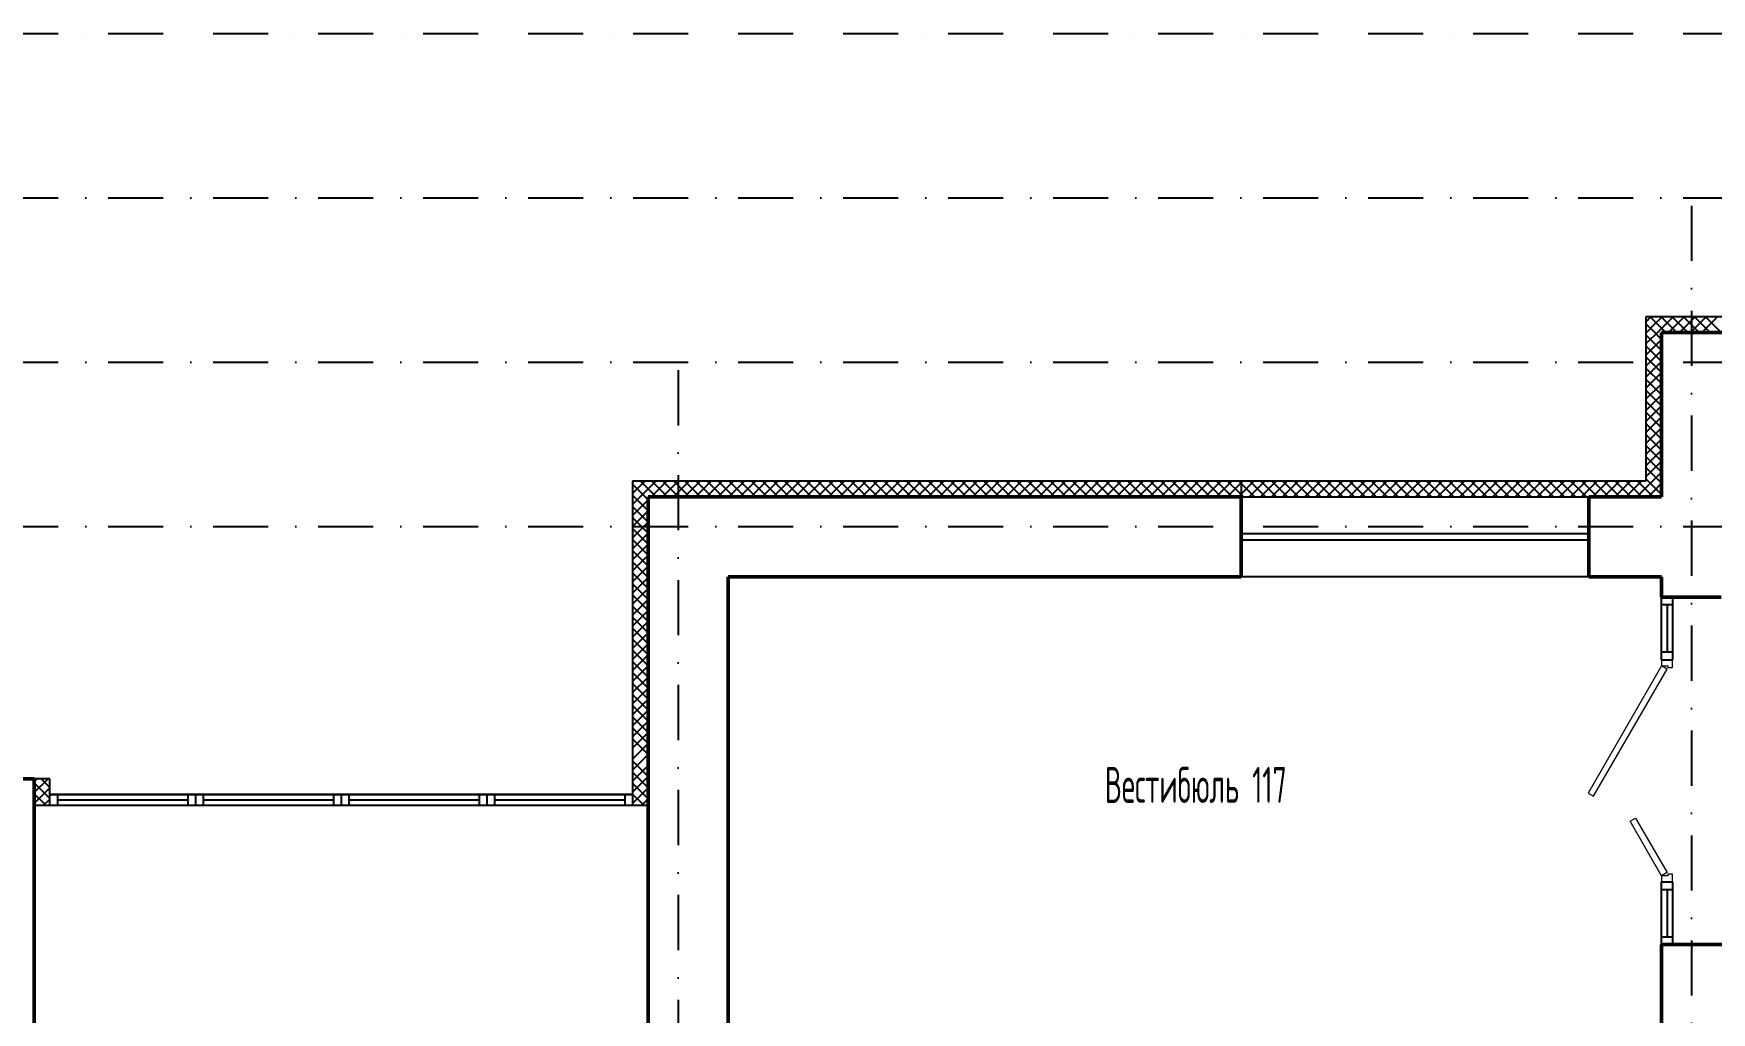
# Model space of a CAD drawing. Extents: x -1560602 to 321118, y -2308202 to -430103.
# Drawn here: x -1545839 to -1535127, y -2038537 to -2032283 of the extents above; entities that cross this region are included whole.
import ezdxf

# ---------------------------------------------------------------- set-up
doc = ezdxf.new("R2010")
doc.units = 0
doc.header["$MEASUREMENT"] = 0
doc.linetypes.add('Dot & Dashed', pattern=[670.277762, 352.777767, -176.388884, 0, -141.111112])
doc.linetypes.add('Штрихпунктирная', pattern=[0.670278, 0.352778, -0.176389, 0, -0.141111])
doc.layers.add('Двери', color=4, linetype='CONTINUOUS', lineweight=15)
doc.layers.add('стены', color=5, linetype='CONTINUOUS', lineweight=50)
for name, color, linetype in [('Оси', 253, 'Dot & Dashed'), ('отделка', 240, 'CONTINUOUS'), ('Текст', 7, 'CONTINUOUS'), ('Утеплитель', 6, 'CONTINUOUS')]:
    doc.layers.add(name, color=color, linetype=linetype)
doc.styles.get("Standard").update_dxf_attribs({"font": 'spds.shx', "width": 0.7, "height": 250})

msp = doc.modelspace()

# ---------------------------------------------------------------- linework, layer by layer
at = {"layer": 'Двери', "color": 0, "linetype": 'Continuous'}
for p, q in [((-1535444.7, -2036283.1), (-1535444.7, -2036323.1)), ((-1535374.7, -2036333.1), (-1535374.7, -2036283.1)), ((-1535444.7, -2036323.1), (-1535913.7, -2037135.4)), ((-1535879.1, -2037155.4), (-1535410.1, -2036343.1)), ((-1535444.7, -2036323.1), (-1535404.7, -2036323.1)), ((-1535410.1, -2036343.1), (-1535444.7, -2036323.1)), ((-1535404.7, -2036323.1), (-1535404.7, -2036333.1)), ((-1535404.7, -2036333.1), (-1535374.7, -2036333.1)), ((-1535913.7, -2037135.4), (-1535879.1, -2037155.4)), ((-1535645.7, -2037315), (-1535611.1, -2037295)), ((-1535444.7, -2037663.1), (-1535645.7, -2037315)), ((-1535611.1, -2037295), (-1535410.1, -2037643.1)), ((-1535410.1, -2037643.1), (-1535444.7, -2037663.1)), ((-1535404.7, -2037663.1), (-1535444.7, -2037663.1)), ((-1535444.7, -2037663.1), (-1535444.7, -2037703.1)), ((-1535374.7, -2037653.1), (-1535404.7, -2037653.1)), ((-1535404.7, -2037653.1), (-1535404.7, -2037663.1)), ((-1535374.7, -2037703.1), (-1535374.7, -2037653.1))]:
    msp.add_line(p, q, dxfattribs=at)
at = {"layer": 'Оси', "color": 0, "linetype": 'Штрихпунктирная', "lineweight": -3, "ltscale": 1000}
for p, q in [((-1556760.1, -2032283.4), (-1508694.7, -2032283.4)), ((-1556760.1, -2033333.4), (-1497304.7, -2033333.4)), ((-1535254.7, -2033383.4), (-1535254.7, -2057488.4)), ((-1556760.1, -2034383.4), (-1497304.7, -2034383.4)), ((-1541724.7, -2034433.4), (-1541724.7, -2057488.4)), ((-1556760.1, -2035433.4), (-1497304.7, -2035433.4))]:
    msp.add_line(p, q, dxfattribs=at)
at = {"layer": 'отделка', "color": 0, "ltscale": 100}
for p, q in [((-1538129.7, -2035243.1), (-1535909.7, -2035243.1)), ((-1538129.7, -2035478.1), (-1535909.7, -2035478.1)), ((-1538129.7, -2035518.1), (-1535909.7, -2035518.1)), ((-1535909.7, -2035753.1), (-1538129.7, -2035753.1))]:
    msp.add_line(p, q, dxfattribs=at)
at = {"layer": 'отделка', "color": 0, "linetype": 'Continuous'}
for p, q in [((-1535444.7, -2035933.1), (-1535444.7, -2035883.1)), ((-1535374.7, -2035883.1), (-1535374.7, -2035933.1)), ((-1535374.7, -2035933.1), (-1535444.7, -2035933.1)), ((-1535444.7, -2036233.1), (-1535444.7, -2035933.1)), ((-1535409.7, -2035933.1), (-1535409.7, -2036233.1)), ((-1535374.7, -2035933.1), (-1535374.7, -2036233.1)), ((-1535444.7, -2036283.1), (-1535444.7, -2036233.1)), ((-1535444.7, -2036233.1), (-1535374.7, -2036233.1)), ((-1535444.7, -2036283.1), (-1535374.7, -2036283.1)), ((-1535374.7, -2036233.1), (-1535374.7, -2036283.1)), ((-1535444.7, -2037753.1), (-1535444.7, -2037703.1)), ((-1535444.7, -2037703.1), (-1535374.7, -2037703.1)), ((-1535374.7, -2037703.1), (-1535374.7, -2037753.1)), ((-1535374.7, -2037753.1), (-1535444.7, -2037753.1)), ((-1535444.7, -2038053.1), (-1535444.7, -2037753.1)), ((-1535409.7, -2037753.1), (-1535409.7, -2038053.1)), ((-1535374.7, -2037753.1), (-1535374.7, -2038053.1)), ((-1535444.7, -2038103.1), (-1535444.7, -2038053.1)), ((-1535444.7, -2038053.1), (-1535374.7, -2038053.1)), ((-1535374.7, -2038053.1), (-1535374.7, -2038103.1))]:
    msp.add_line(p, q, dxfattribs=at)
at = {"layer": 'отделка', "color": 0, "linetype": 'Continuous', "ltscale": 100}
for p, q in [((-1545734.7, -2037143.4), (-1544804.7, -2037143.4)), ((-1545684.7, -2037143.4), (-1545734.7, -2037143.4)), ((-1545684.7, -2037213.4), (-1545684.7, -2037143.4)), ((-1544854.7, -2037143.4), (-1545684.7, -2037143.4)), ((-1544804.7, -2037143.4), (-1544854.7, -2037143.4)), ((-1544854.7, -2037143.4), (-1544854.7, -2037213.4)), ((-1544804.7, -2037143.4), (-1544804.7, -2037213.4)), ((-1544804.7, -2037143.4), (-1543874.7, -2037143.4)), ((-1544754.7, -2037143.4), (-1544804.7, -2037143.4)), ((-1544804.7, -2037143.4), (-1544804.7, -2037213.4)), ((-1544754.7, -2037213.4), (-1544754.7, -2037143.4)), ((-1543924.7, -2037143.4), (-1544754.7, -2037143.4)), ((-1543874.7, -2037143.4), (-1543924.7, -2037143.4)), ((-1543924.7, -2037143.4), (-1543924.7, -2037213.4)), ((-1543874.7, -2037143.4), (-1542944.7, -2037143.4)), ((-1543824.7, -2037143.4), (-1543874.7, -2037143.4)), ((-1543874.7, -2037143.4), (-1543874.7, -2037213.4)), ((-1543874.7, -2037143.4), (-1543874.7, -2037213.4)), ((-1543824.7, -2037213.4), (-1543824.7, -2037143.4)), ((-1542994.7, -2037143.4), (-1543824.7, -2037143.4)), ((-1542944.7, -2037143.4), (-1542994.7, -2037143.4)), ((-1542994.7, -2037143.4), (-1542994.7, -2037213.4)), ((-1542944.7, -2037143.4), (-1542014.7, -2037143.4)), ((-1542894.7, -2037143.4), (-1542944.7, -2037143.4)), ((-1542944.7, -2037143.4), (-1542944.7, -2037213.4)), ((-1542944.7, -2037143.4), (-1542944.7, -2037213.4)), ((-1542894.7, -2037213.4), (-1542894.7, -2037143.4)), ((-1542064.7, -2037143.4), (-1542894.7, -2037143.4)), ((-1542014.7, -2037143.4), (-1542064.7, -2037143.4)), ((-1542064.7, -2037143.4), (-1542064.7, -2037213.4)), ((-1545734.7, -2037213.4), (-1544804.7, -2037213.4)), ((-1545734.7, -2037213.4), (-1545684.7, -2037213.4)), ((-1545684.7, -2037178.4), (-1544854.7, -2037178.4)), ((-1545684.7, -2037213.4), (-1544854.7, -2037213.4)), ((-1544854.7, -2037213.4), (-1544804.7, -2037213.4)), ((-1544804.7, -2037213.4), (-1543874.7, -2037213.4)), ((-1544804.7, -2037213.4), (-1544754.7, -2037213.4)), ((-1544754.7, -2037178.4), (-1543924.7, -2037178.4)), ((-1544754.7, -2037213.4), (-1543924.7, -2037213.4)), ((-1543924.7, -2037213.4), (-1543874.7, -2037213.4)), ((-1543874.7, -2037213.4), (-1542944.7, -2037213.4)), ((-1543874.7, -2037213.4), (-1543824.7, -2037213.4)), ((-1543824.7, -2037178.4), (-1542994.7, -2037178.4)), ((-1543824.7, -2037213.4), (-1542994.7, -2037213.4)), ((-1542994.7, -2037213.4), (-1542944.7, -2037213.4)), ((-1542944.7, -2037213.4), (-1542014.7, -2037213.4)), ((-1542944.7, -2037213.4), (-1542894.7, -2037213.4)), ((-1542894.7, -2037178.4), (-1542064.7, -2037178.4)), ((-1542894.7, -2037213.4), (-1542064.7, -2037213.4)), ((-1542064.7, -2037213.4), (-1542014.7, -2037213.4))]:
    msp.add_line(p, q, dxfattribs=at)
at = {"layer": 'стены', "color": 0, "ltscale": 100}
for p, q in [((-1534599.7, -2034193.1), (-1535444.7, -2034193.1)), ((-1535444.7, -2034220.2), (-1535444.7, -2034193.1)), ((-1535444.7, -2034220.2), (-1535444.7, -2034703.1)), ((-1535444.7, -2034703.1), (-1535444.7, -2035243.1)), ((-1541914.7, -2035243.1), (-1541914.7, -2037213.4)), ((-1538129.7, -2035243.1), (-1541914.7, -2035243.1)), ((-1538129.7, -2035243.1), (-1538129.7, -2035313.1)), ((-1538129.7, -2035313.1), (-1538129.7, -2035753.1)), ((-1535466.1, -2035243.1), (-1535909.7, -2035243.1)), ((-1535909.7, -2035243.1), (-1535909.7, -2035313.1)), ((-1535909.7, -2035313.1), (-1535909.7, -2035753.1)), ((-1535444.7, -2035243.1), (-1535466.1, -2035243.1)), ((-1541404.7, -2037213.4), (-1541404.7, -2035753.1)), ((-1541404.7, -2035753.1), (-1538129.7, -2035753.1)), ((-1535909.7, -2035753.1), (-1535444.7, -2035753.1)), ((-1535444.7, -2035753.1), (-1535444.7, -2035883.1)), ((-1545834.7, -2037043.4), (-1546214.7, -2037043.4)), ((-1545834.7, -2037213.4), (-1545834.7, -2037043.4)), ((-1545834.7, -2039903.4), (-1545834.7, -2037213.4)), ((-1541914.7, -2037213.4), (-1541914.7, -2038783.4)), ((-1541404.7, -2038783.4), (-1541404.7, -2037213.4)), ((-1533689.7, -2038103.1), (-1535444.7, -2038103.1)), ((-1535444.7, -2038103.1), (-1535444.7, -2042813.4))]:
    msp.add_line(p, q, dxfattribs=at)
at = {"layer": 'стены', "color": 0, "linetype": 'Continuous', "ltscale": 100}
for p, q in [((-1538129.7, -2035243.1), (-1538129.7, -2035313.1)), ((-1535909.7, -2035243.1), (-1535909.7, -2035313.1)), ((-1535064.7, -2035883.1), (-1535444.7, -2035883.1))]:
    msp.add_line(p, q, dxfattribs=at)
at = {"layer": 'Утеплитель', "color": 0, "ltscale": 100}
for p, q in [((-1534599.7, -2034093.1), (-1535544.7, -2034093.1)), ((-1535544.7, -2034093.1), (-1535544.7, -2035143.1)), ((-1535544.7, -2034125), (-1535529.3, -2034109.5)), ((-1535497.2, -2034184.7), (-1535544.7, -2034137.1)), ((-1535541.5, -2034192.5), (-1535491.9, -2034142.9)), ((-1535528.8, -2034109), (-1535512.8, -2034093.1)), ((-1535418, -2034193.1), (-1535518, -2034093.1)), ((-1535493.4, -2034144.4), (-1535442.1, -2034093.1)), ((-1535458.1, -2034179.8), (-1535371.4, -2034093.1)), ((-1535347.3, -2034193.1), (-1535447.3, -2034093.1)), ((-1535400.7, -2034193.1), (-1535300.7, -2034093.1)), ((-1535276.6, -2034193.1), (-1535376.6, -2034093.1)), ((-1535330, -2034193.1), (-1535230, -2034093.1)), ((-1535205.9, -2034193.1), (-1535305.9, -2034093.1)), ((-1535259.3, -2034193.1), (-1535159.3, -2034093.1)), ((-1535135.2, -2034193.1), (-1535235.2, -2034093.1)), ((-1535188.5, -2034193.1), (-1535088.5, -2034093.1)), ((-1535064.5, -2034193.1), (-1535164.5, -2034093.1)), ((-1535544.7, -2034266.4), (-1535458.1, -2034179.8)), ((-1535544.7, -2034195.7), (-1535541.6, -2034192.6)), ((-1535444.7, -2034307.8), (-1535544.7, -2034207.8)), ((-1535544.7, -2034337.1), (-1535444.7, -2034237.1)), ((-1535444.7, -2034237.1), (-1535496.3, -2034185.5)), ((-1535455.6, -2034177.3), (-1535454.6, -2034176.2)), ((-1535444.7, -2034378.5), (-1535544.7, -2034278.5)), ((-1535544.7, -2034407.9), (-1535444.7, -2034307.9)), ((-1535444.7, -2034449.2), (-1535544.7, -2034349.2)), ((-1535544.7, -2034478.6), (-1535444.7, -2034378.6)), ((-1535444.7, -2034519.9), (-1535544.7, -2034419.9)), ((-1535544.7, -2034549.3), (-1535444.7, -2034449.3)), ((-1535444.7, -2034590.6), (-1535544.7, -2034490.6)), ((-1535544.7, -2034620), (-1535444.7, -2034520)), ((-1535444.7, -2034661.4), (-1535544.7, -2034561.4)), ((-1535544.7, -2034690.7), (-1535444.7, -2034590.7)), ((-1535444.7, -2034732.1), (-1535544.7, -2034632.1)), ((-1535544.7, -2034761.4), (-1535444.7, -2034661.4)), ((-1535444.7, -2034802.8), (-1535544.7, -2034702.8)), ((-1535544.7, -2034832.1), (-1535444.7, -2034732.1)), ((-1535444.7, -2034873.5), (-1535544.7, -2034773.5)), ((-1535544.7, -2034902.8), (-1535444.7, -2034802.8)), ((-1535444.7, -2034944.2), (-1535544.7, -2034844.2)), ((-1535544.7, -2034973.5), (-1535444.7, -2034873.5)), ((-1535444.7, -2035014.9), (-1535544.7, -2034914.9)), ((-1535544.7, -2035044.3), (-1535444.7, -2034944.3)), ((-1535444.7, -2035085.6), (-1535544.7, -2034985.6)), ((-1535544.7, -2035115), (-1535444.7, -2035015)), ((-1535444.7, -2035156.3), (-1535544.7, -2035056.3)), ((-1535444.7, -2035227), (-1535544.7, -2035127)), ((-1535523.5, -2035164.4), (-1535444.7, -2035085.7)), ((-1542014.7, -2035143.1), (-1542014.7, -2037213.4)), ((-1538129.7, -2035143.1), (-1542014.7, -2035143.1)), ((-1542014.7, -2035150.3), (-1542011.1, -2035146.7)), ((-1541914.7, -2035262.4), (-1542014.7, -2035162.4)), ((-1542014.7, -2035221), (-1541975.8, -2035182)), ((-1542014.7, -2035291.7), (-1541940.4, -2035217.4)), ((-1541914.7, -2035333.1), (-1542014.7, -2035233.1)), ((-1542011.1, -2035146.7), (-1542007.5, -2035143.1)), ((-1541975.8, -2035182), (-1541936.8, -2035143.1)), ((-1541863.4, -2035243.1), (-1541963.4, -2035143.1)), ((-1541940.4, -2035217.4), (-1541866.1, -2035143.1)), ((-1541895.4, -2035243.1), (-1541795.4, -2035143.1)), ((-1541792.6, -2035243.1), (-1541892.6, -2035143.1)), ((-1541824.7, -2035243.1), (-1541724.7, -2035143.1)), ((-1541721.9, -2035243.1), (-1541821.9, -2035143.1)), ((-1541754, -2035243.1), (-1541654, -2035143.1)), ((-1541651.2, -2035243.1), (-1541751.2, -2035143.1)), ((-1541683.3, -2035243.1), (-1541583.3, -2035143.1)), ((-1541580.5, -2035243.1), (-1541680.5, -2035143.1)), ((-1541612.6, -2035243.1), (-1541512.6, -2035143.1)), ((-1541509.8, -2035243.1), (-1541609.8, -2035143.1)), ((-1541541.9, -2035243.1), (-1541441.9, -2035143.1)), ((-1541439.1, -2035243.1), (-1541539.1, -2035143.1)), ((-1541471.2, -2035243.1), (-1541371.2, -2035143.1)), ((-1541368.4, -2035243.1), (-1541468.4, -2035143.1)), ((-1541400.4, -2035243.1), (-1541300.4, -2035143.1)), ((-1541297.7, -2035243.1), (-1541397.7, -2035143.1)), ((-1541329.7, -2035243.1), (-1541229.7, -2035143.1)), ((-1541227, -2035243.1), (-1541327, -2035143.1)), ((-1541259, -2035243.1), (-1541159, -2035143.1)), ((-1541156.3, -2035243.1), (-1541256.3, -2035143.1)), ((-1541188.3, -2035243.1), (-1541088.3, -2035143.1)), ((-1541085.5, -2035243.1), (-1541185.5, -2035143.1)), ((-1541117.6, -2035243.1), (-1541017.6, -2035143.1)), ((-1541014.8, -2035243.1), (-1541114.8, -2035143.1)), ((-1541046.9, -2035243.1), (-1540946.9, -2035143.1)), ((-1540944.1, -2035243.1), (-1541044.1, -2035143.1)), ((-1540976.2, -2035243.1), (-1540876.2, -2035143.1)), ((-1540873.4, -2035243.1), (-1540973.4, -2035143.1)), ((-1540905.5, -2035243.1), (-1540805.5, -2035143.1)), ((-1540802.7, -2035243.1), (-1540902.7, -2035143.1)), ((-1540834.8, -2035243.1), (-1540734.8, -2035143.1)), ((-1540732, -2035243.1), (-1540832, -2035143.1)), ((-1540764, -2035243.1), (-1540664, -2035143.1)), ((-1540661.3, -2035243.1), (-1540761.3, -2035143.1)), ((-1540693.3, -2035243.1), (-1540593.3, -2035143.1)), ((-1540590.6, -2035243.1), (-1540690.6, -2035143.1)), ((-1540622.6, -2035243.1), (-1540522.6, -2035143.1)), ((-1540519.9, -2035243.1), (-1540619.9, -2035143.1)), ((-1540551.9, -2035243.1), (-1540451.9, -2035143.1)), ((-1540449.1, -2035243.1), (-1540549.1, -2035143.1)), ((-1540481.2, -2035243.1), (-1540381.2, -2035143.1)), ((-1540378.4, -2035243.1), (-1540478.4, -2035143.1)), ((-1540410.5, -2035243.1), (-1540310.5, -2035143.1)), ((-1540307.7, -2035243.1), (-1540407.7, -2035143.1)), ((-1540339.8, -2035243.1), (-1540239.8, -2035143.1)), ((-1540237, -2035243.1), (-1540337, -2035143.1)), ((-1540269.1, -2035243.1), (-1540169.1, -2035143.1)), ((-1540166.3, -2035243.1), (-1540266.3, -2035143.1)), ((-1540198.4, -2035243.1), (-1540098.4, -2035143.1)), ((-1540095.6, -2035243.1), (-1540195.6, -2035143.1)), ((-1540127.6, -2035243.1), (-1540027.6, -2035143.1)), ((-1540024.9, -2035243.1), (-1540124.9, -2035143.1)), ((-1540056.9, -2035243.1), (-1539956.9, -2035143.1)), ((-1539954.2, -2035243.1), (-1540054.2, -2035143.1)), ((-1539986.2, -2035243.1), (-1539886.2, -2035143.1)), ((-1539883.5, -2035243.1), (-1539983.5, -2035143.1)), ((-1539915.5, -2035243.1), (-1539815.5, -2035143.1)), ((-1539812.8, -2035243.1), (-1539912.8, -2035143.1)), ((-1539844.8, -2035243.1), (-1539744.8, -2035143.1)), ((-1539742, -2035243.1), (-1539842, -2035143.1)), ((-1539774.1, -2035243.1), (-1539674.1, -2035143.1)), ((-1539671.3, -2035243.1), (-1539771.3, -2035143.1)), ((-1539703.4, -2035243.1), (-1539603.4, -2035143.1)), ((-1539600.6, -2035243.1), (-1539700.6, -2035143.1)), ((-1539632.7, -2035243.1), (-1539532.7, -2035143.1)), ((-1539529.9, -2035243.1), (-1539629.9, -2035143.1)), ((-1539562, -2035243.1), (-1539462, -2035143.1)), ((-1539459.2, -2035243.1), (-1539559.2, -2035143.1)), ((-1539491.3, -2035243.1), (-1539391.3, -2035143.1)), ((-1539388.5, -2035243.1), (-1539488.5, -2035143.1)), ((-1539420.5, -2035243.1), (-1539320.5, -2035143.1)), ((-1539317.8, -2035243.1), (-1539417.8, -2035143.1)), ((-1539349.8, -2035243.1), (-1539249.8, -2035143.1)), ((-1539247.1, -2035243.1), (-1539347.1, -2035143.1)), ((-1539279.1, -2035243.1), (-1539179.1, -2035143.1)), ((-1539176.4, -2035243.1), (-1539276.4, -2035143.1)), ((-1539208.4, -2035243.1), (-1539108.4, -2035143.1)), ((-1539105.6, -2035243.1), (-1539205.6, -2035143.1)), ((-1539137.7, -2035243.1), (-1539037.7, -2035143.1)), ((-1539034.9, -2035243.1), (-1539134.9, -2035143.1)), ((-1539067, -2035243.1), (-1538967, -2035143.1)), ((-1538964.2, -2035243.1), (-1539064.2, -2035143.1)), ((-1538996.3, -2035243.1), (-1538896.3, -2035143.1)), ((-1538893.5, -2035243.1), (-1538993.5, -2035143.1)), ((-1538925.6, -2035243.1), (-1538825.6, -2035143.1)), ((-1538822.8, -2035243.1), (-1538922.8, -2035143.1)), ((-1538854.9, -2035243.1), (-1538754.9, -2035143.1)), ((-1538752.1, -2035243.1), (-1538852.1, -2035143.1)), ((-1538784.1, -2035243.1), (-1538684.1, -2035143.1)), ((-1538681.4, -2035243.1), (-1538781.4, -2035143.1)), ((-1538713.4, -2035243.1), (-1538613.4, -2035143.1)), ((-1538610.7, -2035243.1), (-1538710.7, -2035143.1)), ((-1538642.7, -2035243.1), (-1538542.7, -2035143.1)), ((-1538540, -2035243.1), (-1538640, -2035143.1)), ((-1538572, -2035243.1), (-1538472, -2035143.1)), ((-1538469.2, -2035243.1), (-1538569.2, -2035143.1)), ((-1538501.3, -2035243.1), (-1538401.3, -2035143.1)), ((-1538398.5, -2035243.1), (-1538498.5, -2035143.1)), ((-1538430.6, -2035243.1), (-1538330.6, -2035143.1)), ((-1538327.8, -2035243.1), (-1538427.8, -2035143.1)), ((-1538359.9, -2035243.1), (-1538259.9, -2035143.1)), ((-1538257.1, -2035243.1), (-1538357.1, -2035143.1)), ((-1538289.2, -2035243.1), (-1538189.2, -2035143.1)), ((-1538186.4, -2035243.1), (-1538286.4, -2035143.1)), ((-1538218.5, -2035243.1), (-1538129.7, -2035154.4)), ((-1538129.7, -2035229), (-1538215.7, -2035143.1)), ((-1538147.7, -2035243.1), (-1538129.7, -2035225.1)), ((-1538129.7, -2035158.3), (-1538145, -2035143.1)), ((-1538129.7, -2035143.1), (-1538129.7, -2035243.1)), ((-1538129.7, -2035143.1), (-1538129.7, -2035243.1)), ((-1535544.7, -2035143.1), (-1538129.7, -2035143.1)), ((-1538129.7, -2035154.4), (-1538118.5, -2035143.1)), ((-1538129.7, -2035225.1), (-1538047.7, -2035143.1)), ((-1538045, -2035243.1), (-1538129.7, -2035158.3)), ((-1538115.7, -2035243.1), (-1538129.7, -2035229)), ((-1538077, -2035243.1), (-1537977, -2035143.1)), ((-1537974.3, -2035243.1), (-1538074.3, -2035143.1)), ((-1538006.3, -2035243.1), (-1537906.3, -2035143.1)), ((-1537903.6, -2035243.1), (-1538003.6, -2035143.1)), ((-1537935.6, -2035243.1), (-1537835.6, -2035143.1)), ((-1537832.9, -2035243.1), (-1537932.9, -2035143.1)), ((-1537864.9, -2035243.1), (-1537764.9, -2035143.1)), ((-1537762.1, -2035243.1), (-1537862.1, -2035143.1)), ((-1537794.2, -2035243.1), (-1537694.2, -2035143.1)), ((-1537691.4, -2035243.1), (-1537791.4, -2035143.1)), ((-1537723.5, -2035243.1), (-1537623.5, -2035143.1)), ((-1537620.7, -2035243.1), (-1537720.7, -2035143.1)), ((-1537652.8, -2035243.1), (-1537552.8, -2035143.1)), ((-1537550, -2035243.1), (-1537650, -2035143.1)), ((-1537582.1, -2035243.1), (-1537482.1, -2035143.1)), ((-1537479.3, -2035243.1), (-1537579.3, -2035143.1)), ((-1537511.4, -2035243.1), (-1537411.4, -2035143.1)), ((-1537408.6, -2035243.1), (-1537508.6, -2035143.1)), ((-1537440.6, -2035243.1), (-1537340.6, -2035143.1)), ((-1537337.9, -2035243.1), (-1537437.9, -2035143.1)), ((-1537369.9, -2035243.1), (-1537269.9, -2035143.1)), ((-1537267.2, -2035243.1), (-1537367.2, -2035143.1)), ((-1537299.2, -2035243.1), (-1537199.2, -2035143.1)), ((-1537196.5, -2035243.1), (-1537296.5, -2035143.1)), ((-1537228.5, -2035243.1), (-1537128.5, -2035143.1)), ((-1537125.7, -2035243.1), (-1537225.7, -2035143.1)), ((-1537157.8, -2035243.1), (-1537057.8, -2035143.1)), ((-1537055, -2035243.1), (-1537155, -2035143.1)), ((-1537087.1, -2035243.1), (-1536987.1, -2035143.1)), ((-1536984.3, -2035243.1), (-1537084.3, -2035143.1)), ((-1537016.4, -2035243.1), (-1536916.4, -2035143.1)), ((-1536913.6, -2035243.1), (-1537013.6, -2035143.1)), ((-1536945.7, -2035243.1), (-1536845.7, -2035143.1)), ((-1536842.9, -2035243.1), (-1536942.9, -2035143.1)), ((-1536875, -2035243.1), (-1536775, -2035143.1)), ((-1536772.2, -2035243.1), (-1536872.2, -2035143.1)), ((-1536804.2, -2035243.1), (-1536704.2, -2035143.1)), ((-1536701.5, -2035243.1), (-1536801.5, -2035143.1)), ((-1536733.5, -2035243.1), (-1536633.5, -2035143.1)), ((-1536630.8, -2035243.1), (-1536730.8, -2035143.1)), ((-1536662.8, -2035243.1), (-1536562.8, -2035143.1)), ((-1536560.1, -2035243.1), (-1536660.1, -2035143.1)), ((-1536592.1, -2035243.1), (-1536492.1, -2035143.1)), ((-1536489.3, -2035243.1), (-1536589.3, -2035143.1)), ((-1536521.4, -2035243.1), (-1536421.4, -2035143.1)), ((-1536418.6, -2035243.1), (-1536518.6, -2035143.1)), ((-1536450.7, -2035243.1), (-1536350.7, -2035143.1)), ((-1536347.9, -2035243.1), (-1536447.9, -2035143.1)), ((-1536380, -2035243.1), (-1536280, -2035143.1)), ((-1536277.2, -2035243.1), (-1536377.2, -2035143.1)), ((-1536309.3, -2035243.1), (-1536209.3, -2035143.1)), ((-1536206.5, -2035243.1), (-1536306.5, -2035143.1)), ((-1536238.6, -2035243.1), (-1536138.6, -2035143.1)), ((-1536135.8, -2035243.1), (-1536235.8, -2035143.1)), ((-1536167.9, -2035243.1), (-1536067.9, -2035143.1)), ((-1536065.1, -2035243.1), (-1536165.1, -2035143.1)), ((-1536097.1, -2035243.1), (-1535997.1, -2035143.1)), ((-1535994.4, -2035243.1), (-1536094.4, -2035143.1)), ((-1536026.4, -2035243.1), (-1535926.4, -2035143.1)), ((-1535923.7, -2035243.1), (-1536023.7, -2035143.1)), ((-1535955.7, -2035243.1), (-1535855.7, -2035143.1)), ((-1535853, -2035243.1), (-1535953, -2035143.1)), ((-1535885, -2035243.1), (-1535785, -2035143.1)), ((-1535782.2, -2035243.1), (-1535882.2, -2035143.1)), ((-1535814.3, -2035243.1), (-1535714.3, -2035143.1)), ((-1535711.5, -2035243.1), (-1535811.5, -2035143.1)), ((-1535743.6, -2035243.1), (-1535643.6, -2035143.1)), ((-1535640.8, -2035243.1), (-1535740.8, -2035143.1)), ((-1535672.9, -2035243.1), (-1535572.9, -2035143.1)), ((-1535570.1, -2035243.1), (-1535670.1, -2035143.1)), ((-1535602.2, -2035243.1), (-1535523.5, -2035164.4)), ((-1535499.4, -2035243.1), (-1535599.4, -2035143.1)), ((-1535531.5, -2035243.1), (-1535488.1, -2035199.7)), ((-1535488.1, -2035199.7), (-1535444.7, -2035156.4)), ((-1535460.7, -2035243.1), (-1535452.7, -2035235.1)), ((-1535452.7, -2035235.1), (-1535444.7, -2035227.1)), ((-1542014.7, -2035362.4), (-1541914.7, -2035262.4)), ((-1541914.7, -2035403.8), (-1542014.7, -2035303.8)), ((-1542014.7, -2035433.1), (-1541914.7, -2035333.1)), ((-1541914.7, -2035474.6), (-1542014.7, -2035374.6)), ((-1542014.7, -2035503.8), (-1541914.7, -2035403.8)), ((-1541914.7, -2035545.3), (-1542014.7, -2035445.3)), ((-1542014.7, -2035574.6), (-1541914.7, -2035474.6)), ((-1541914.7, -2035616), (-1542014.7, -2035516)), ((-1542014.7, -2035645.3), (-1541914.7, -2035545.3)), ((-1541914.7, -2035686.7), (-1542014.7, -2035586.7)), ((-1542014.7, -2035716), (-1541914.7, -2035616)), ((-1541914.7, -2035757.4), (-1542014.7, -2035657.4)), ((-1542014.7, -2035786.7), (-1541914.7, -2035686.7)), ((-1541914.7, -2035828.1), (-1542014.7, -2035728.1)), ((-1542014.7, -2035857.4), (-1541914.7, -2035757.4)), ((-1541914.7, -2035898.8), (-1542014.7, -2035798.8)), ((-1542014.7, -2035928.1), (-1541914.7, -2035828.1)), ((-1541914.7, -2035969.5), (-1542014.7, -2035869.5)), ((-1542014.7, -2035998.8), (-1541914.7, -2035898.8)), ((-1541914.7, -2036040.2), (-1542014.7, -2035940.2)), ((-1542014.7, -2036069.5), (-1541914.7, -2035969.5)), ((-1541914.7, -2036111), (-1542014.7, -2036011)), ((-1542014.7, -2036140.2), (-1541914.7, -2036040.2)), ((-1541914.7, -2036181.7), (-1542014.7, -2036081.7)), ((-1542014.7, -2036211), (-1541914.7, -2036111)), ((-1541914.7, -2036252.4), (-1542014.7, -2036152.4)), ((-1542014.7, -2036281.7), (-1541914.7, -2036181.7)), ((-1541914.7, -2036323.1), (-1542014.7, -2036223.1)), ((-1542014.7, -2036352.4), (-1541914.7, -2036252.4)), ((-1541914.7, -2036393.8), (-1542014.7, -2036293.8)), ((-1542014.7, -2036423.1), (-1541914.7, -2036323.1)), ((-1541914.7, -2036464.5), (-1542014.7, -2036364.5)), ((-1542014.7, -2036493.8), (-1541914.7, -2036393.8)), ((-1541914.7, -2036535.2), (-1542014.7, -2036435.2)), ((-1542014.7, -2036564.5), (-1541914.7, -2036464.5)), ((-1541914.7, -2036605.9), (-1542014.7, -2036505.9)), ((-1542014.7, -2036635.2), (-1541914.7, -2036535.2)), ((-1541914.7, -2036676.6), (-1542014.7, -2036576.6)), ((-1542014.7, -2036705.9), (-1541914.7, -2036605.9)), ((-1541914.7, -2036747.3), (-1542014.7, -2036647.3)), ((-1542014.7, -2036776.6), (-1541914.7, -2036676.6)), ((-1541914.7, -2036818.1), (-1542014.7, -2036718.1)), ((-1542014.7, -2036847.3), (-1541914.7, -2036747.3)), ((-1541914.7, -2036888.8), (-1542014.7, -2036788.8)), ((-1542014.7, -2036918.1), (-1541914.7, -2036818.1)), ((-1542014.7, -2036988.8), (-1541914.7, -2036888.8)), ((-1541914.7, -2037030.2), (-1542014.7, -2036930.2)), ((-1545734.7, -2037043.4), (-1545834.7, -2037043.4)), ((-1545834.7, -2037061.1), (-1545817.1, -2037043.4)), ((-1545834.7, -2037131.8), (-1545746.4, -2037043.4)), ((-1545734.7, -2037099.3), (-1545790.6, -2037043.4)), ((-1545734.7, -2037213.4), (-1545734.7, -2037043.4)), ((-1542014.7, -2037059.5), (-1541914.7, -2036959.5)), ((-1541914.7, -2037100.9), (-1542014.7, -2037000.9)), ((-1542014.7, -2037130.2), (-1541914.7, -2037030.2)), ((-1545734.7, -2037170), (-1545834.7, -2037070)), ((-1545834.7, -2037202.5), (-1545734.7, -2037102.5)), ((-1545762, -2037213.4), (-1545834.7, -2037140.7)), ((-1541914.7, -2037171.6), (-1542014.7, -2037071.6)), ((-1542014.7, -2037200.9), (-1541914.7, -2037100.9)), ((-1541943.6, -2037213.4), (-1542014.7, -2037142.3)), ((-1542014.7, -2037143.4), (-1542014.7, -2037213.4)), ((-1545832.7, -2037213.4), (-1545834.7, -2037211.4)), ((-1545834.7, -2037213.4), (-1545734.7, -2037213.4)), ((-1545774.9, -2037213.4), (-1545734.7, -2037173.2)), ((-1542014.3, -2037213.4), (-1542014.7, -2037213)), ((-1542014.7, -2037213.4), (-1541914.7, -2037213.4)), ((-1541956.6, -2037213.4), (-1541914.7, -2037171.6))]:
    msp.add_line(p, q, dxfattribs=at)
at = {"layer": 'Утеплитель', "color": 0, "linetype": 'Continuous', "ltscale": 100}
msp.add_line((-1542014.7, -2037143.4), (-1542014.7, -2037213.4), dxfattribs=at)

# ---------------------------------------------------------------- texts
at = {"layer": 'Текст', "color": 0, "width": 0.7}
msp.add_text('Вестибюль 117', height=230, dxfattribs=at).set_placement((-1539000.1, -2037198))

doc.saveas('drawing.dxf')
